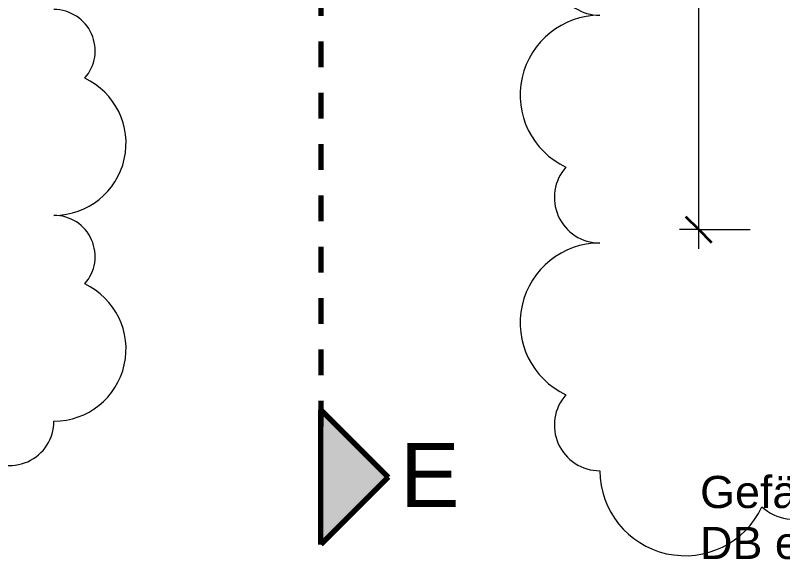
# Model space of a CAD drawing. Header units: metres. Extents: x 3.2 to 50, y 58.8 to 100.4.
# Drawn here: x 12.417 to 15.403, y 67.497 to 69.653 of the extents above; entities that cross this region are included whole.
import ezdxf

# ---------------------------------------------------------------- set-up
doc = ezdxf.new("R2010")
doc.units = ezdxf.units.M
doc.linetypes.add('Achse', pattern=[0.009, 0.005, -0.002, 0, -0.002])
for name, color, linetype, lineweight in [('A_Bemassung-50_', 4, 'Continuous', 9), ('A_Bemassung_', 4, 'Continuous', 9), ('G-ANNO-REVC-IDEN_', 71, 'Continuous', 9), ('G-ANNO-REVC_', 71, 'Continuous', 9), ('G-ANNO-SYMB_', 111, 'Continuous', 9)]:
    doc.layers.add(name, color=color, linetype=linetype, lineweight=lineweight)
doc.styles.add('Arial_3', font='arial.ttf', dxfattribs={"height": 0.125})
doc.styles.add('Arial_5', font='arial.ttf', dxfattribs={"height": 0.1})
doc.styles.add('Arial_8', font='arial.ttf', dxfattribs={"height": 0.25})
doc.dimstyles.new('WGA-Bemaßung_3', dxfattribs={"dimscale": 0.3048, "dimtxt": 0.102026, "dimasz": 0.328084, "dimexe": 0.246063, "dimexo": 0.0625, "dimgap": 0.04101, "dimtad": 1, "dimdec": 1, "dimlfac": 100, "dimrnd": 0.5, "dimdsep": 46, "dimtxsty": 'Arial_5', "dimblk1": 'OBLIQUE', "dimblk2": 'OBLIQUE', "dimsah": 1, "dimcen": 0.09, "dimdle": 0.246063, "dimazin": 2, "dimtfac": 1, "dimtdec": 4, "dimtix": 1, "dimtmove": 0, "dimatfit": 3, "dimfxl": 0.656168, "dimfxlon": 1, "dimtvp": 1, "dimtolj": 1, "dimtzin": 0, "dimarcsym": 2})

# ---------------------------------------------------------------- blocks, each defined once
blk = doc.blocks.new('Schnitt - 100_Gebaeudeschnitt-1262219-263_PP_01OG_BT1')
at = {"layer": 'G-ANNO-SYMB_'}
blk.add_hatch(color=256, dxfattribs=at).paths.add_polyline_path([(-0.008295, 0), (-0.003046, 0.005249), (0.002203, 0)])
at = {"layer": 'G-ANNO-SYMB_', "lineweight": 70}
for p, q in [((-0.003046, 0.005249), (-0.008295, 0)), ((0.002203, 0), (-0.003046, 0.005249)), ((-0.008295, 0), (0.002203, 0))]:
    blk.add_line(p, q, dxfattribs=at)
blk = doc.blocks.new('DIMBLOCK583-263_PP_01OG_BT1')
at = {"layer": 'A_Bemassung-50_', "transparency": 16777216}
for p, q in [((15.0764, 68.743), (15.0764, 70.893)), ((15.0764, 70.818), (14.8764, 70.818)), ((15.0764, 70.818), (15.1514, 70.818)), ((15.0764, 68.818), (15.0014, 68.818)), ((15.0764, 68.818), (15.2764, 68.818))]:
    blk.add_line(p, q, dxfattribs=at)
at = {"layer": 'A_Bemassung-50_', "lineweight": 35, "transparency": 16777216}
for p, q in [((15.0764, 70.818), (15.0264, 70.868)), ((15.0764, 70.818), (15.1264, 70.768)), ((15.0764, 68.818), (15.0264, 68.868)), ((15.0764, 68.818), (15.1264, 68.768))]:
    blk.add_line(p, q, dxfattribs=at)
at = {"layer": 'A_Bemassung-50_', "color": 0, "transparency": 16777216, "insert": (14.9341, 69.7026), "char_height": 0.1, "width": 0.276883, "attachment_point": 1, "rotation": 90, "line_spacing_factor": 0.941778, "style": 'Arial_5'}
blk.add_mtext('200', dxfattribs=at)
blk = doc.blocks.new('_Oblique')
at = {"color": 0, "linetype": 'ByBlock', "lineweight": -2}
blk.add_line((-0.5, -0.5), (0.5, 0.5), dxfattribs=at)
blk = doc.blocks.new('Family - ___-11870108-263_PP_01OG_BT1')
at = {"layer": 'G-ANNO-REVC_'}
for centre, radius, start, end in [((12.5674, 69.5147), 0.1603, 318.1897, 90), ((12.5674, 69.154), 0.2805, 270, 64.7912), ((12.5674, 68.7132), 0.1603, 318.1897, 90), ((12.5674, 68.3525), 0.2805, 270, 64.7912), ((12.3945, 68.072), 0.173, 228.1897, 0)]:
    blk.add_arc(centre, radius, start, end, dxfattribs=at)
blk = doc.blocks.new('Family - ___-11870124-263_PP_01OG_BT1')
at = {"layer": 'G-ANNO-REVC_'}
for centre, radius, start, end in [((14.6917, 69.8299), 0.1774, 138.1897, 270), ((14.6917, 69.3421), 0.3104, 90, 244.7912), ((14.6917, 68.943), 0.1774, 138.1897, 270), ((14.6917, 68.4553), 0.3104, 90, 244.7912), ((14.6917, 68.0562), 0.1774, 138.1897, 270), ((15.0228, 67.8788), 0.331, 180, 334.7912), ((15.4483, 67.8788), 0.1891, 228.1897, 0)]:
    blk.add_arc(centre, radius, start, end, dxfattribs=at)

msp = doc.modelspace()

# ---------------------------------------------------------------- linework, layer by layer
at = {"layer": 'G-ANNO-SYMB_', "linetype": 'Achse', "lineweight": 70}
msp.add_line((13.6052, 91.5507), (13.6052, 68.0059), dxfattribs=at)

# ---------------------------------------------------------------- block references
at = {"layer": 'G-ANNO-REVC_'}
for name in ['Family - ___-11870124-263_PP_01OG_BT1', 'Family - ___-11870108-263_PP_01OG_BT1']:
    msp.add_blockref(name, (0, 0), dxfattribs=at)
at = {"layer": 'G-ANNO-SYMB_', "extrusion": (0, 0, -1), "xscale": 49.99999999999998, "yscale": 49.99999999999998, "zscale": 49.99999999999998, "rotation": 90.00000000005366}
msp.add_blockref('Schnitt - 100_Gebaeudeschnitt-1262219-263_PP_01OG_BT1', (-13.6052, 68.0059), dxfattribs=at)

# ---------------------------------------------------------------- texts
at = {"layer": 'G-ANNO-REVC-IDEN_', "char_height": 0.125, "attachment_point": 1, "style": 'Arial_3'}
for s, insert, width in [('Gefälle angepasst,', (15.0814, 67.8586), 1.755696), ('DB ergänzt', (15.0814, 67.6601), 1.054219)]:
    msp.add_mtext(s, dxfattribs=dict(at, insert=insert, width=width))
at = {"layer": 'G-ANNO-SYMB_', "insert": (13.9131, 67.9874), "char_height": 0.25, "width": 0.284599, "attachment_point": 1, "style": 'Arial_8'}
msp.add_mtext('E', dxfattribs=at)

# ---------------------------------------------------------------- dimensions: what is measured, and where the dimension line sits
at = {"layer": 'A_Bemassung_'}
dim = msp.add_linear_dim(base=(15.0764, 70.818), p1=(15.2764, 68.818), p2=(14.8764, 70.818), angle=90, dimstyle='WGA-Bemaßung_3', override={"dimpost": '<>', "dimfxl": 2.039608}, dxfattribs=at)
dim.commit()
dim.dimension.update_dxf_attribs({"geometry": 'DIMBLOCK583-263_PP_01OG_BT1', "text_midpoint": (15.0128, 69.818)})

doc.saveas('drawing.dxf')
